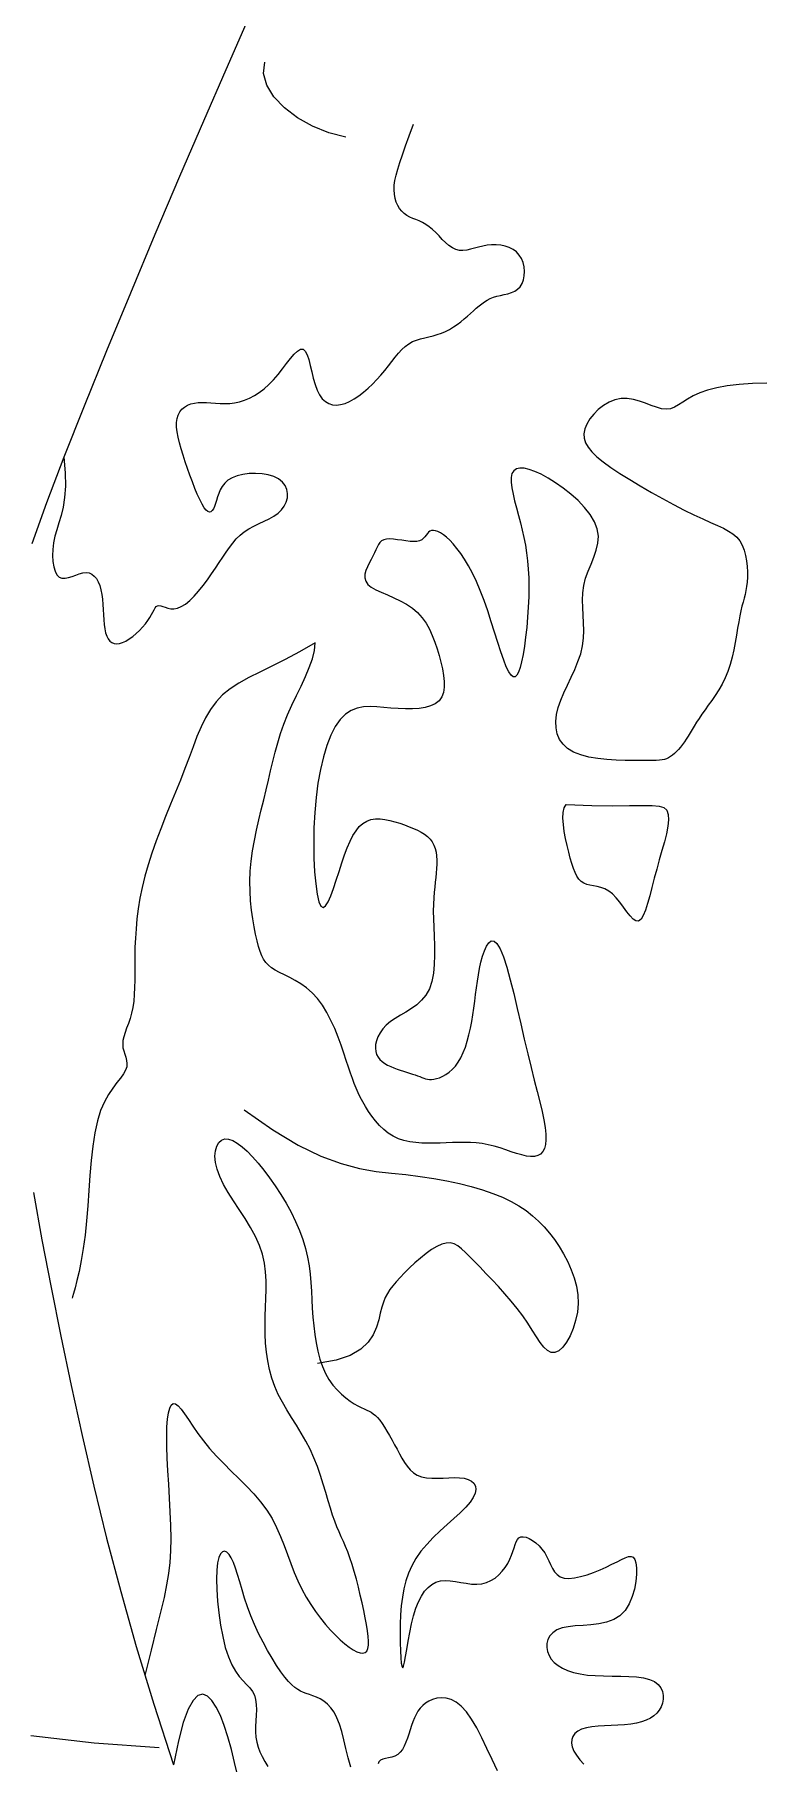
# Model space of a CAD drawing. Extents: x 560 to 725, y 213 to 408.
# Drawn here: x 588.57 to 606.78, y 256.97 to 300.31 of the extents above; entities that cross this region are included whole.
import ezdxf

# ---------------------------------------------------------------- set-up
doc = ezdxf.new("R2010")
doc.units = 0
doc.header["$LTSCALE"] = 10
doc.header["$MEASUREMENT"] = 0
doc.layers.add('3', color=3, linetype='CONTINUOUS')
doc.layers.add('4', color=4, linetype='CONTINUOUS')

msp = doc.modelspace()

# ---------------------------------------------------------------- linework, layer by layer
at = {"layer": '3'}
for points in [[(596.38, 297.742), (595.953, 297.847), (595.543, 298.012), (595.166, 298.226), (594.838, 298.477), (594.576, 298.754), (594.397, 299.044), (594.317, 299.337), (594.352, 299.621)], [(589.311, 289.715), (589.344, 289.324), (589.346, 288.991), (589.325, 288.708), (589.287, 288.466), (589.237, 288.257), (589.182, 288.07), (589.129, 287.899), (589.083, 287.734), (589.05, 287.569), (589.031, 287.405), (589.025, 287.248), (589.033, 287.101), (589.053, 286.97), (589.086, 286.859), (589.132, 286.771), (589.189, 286.711), (589.258, 286.683), (589.337, 286.68), (589.423, 286.697), (589.513, 286.726), (589.605, 286.76), (589.696, 286.793), (589.785, 286.818), (589.868, 286.828), (589.944, 286.817), (590.011, 286.787), (590.071, 286.737), (590.124, 286.672), (590.169, 286.591), (590.206, 286.497), (590.237, 286.392), (590.26, 286.277), (590.277, 286.154), (590.289, 286.027), (590.297, 285.896), (590.304, 285.767), (590.312, 285.641), (590.321, 285.522), (590.336, 285.411), (590.356, 285.313), (590.384, 285.229), (590.419, 285.16), (590.462, 285.106), (590.512, 285.068), (590.569, 285.045), (590.633, 285.037), (590.703, 285.045), (590.78, 285.069), (590.862, 285.108), (590.948, 285.161), (591.035, 285.225), (591.122, 285.297), (591.206, 285.375), (591.284, 285.456), (591.355, 285.539), (591.416, 285.62), (591.466, 285.697), (591.507, 285.769), (591.541, 285.834), (591.57, 285.89), (591.597, 285.937), (591.625, 285.972), (591.656, 285.994), (591.692, 286.002), (591.736, 285.994), (591.787, 285.977), (591.847, 285.955), (591.914, 285.934), (591.988, 285.919), (592.069, 285.917), (592.158, 285.932), (592.254, 285.97), (592.357, 286.035), (592.465, 286.125), (592.575, 286.235), (592.688, 286.36), (592.8, 286.498), (592.909, 286.642), (593.014, 286.789), (593.113, 286.934), (593.205, 287.074), (593.292, 287.207), (593.375, 287.334), (593.458, 287.453), (593.543, 287.564), (593.632, 287.667), (593.729, 287.761), (593.834, 287.845), (593.951, 287.92), (594.076, 287.988), (594.204, 288.051), (594.333, 288.113), (594.458, 288.175), (594.574, 288.242), (594.679, 288.314), (594.768, 288.396), (594.837, 288.489), (594.886, 288.59), (594.913, 288.696), (594.918, 288.803), (594.899, 288.907), (594.856, 289.006), (594.788, 289.094), (594.694, 289.17), (594.574, 289.229), (594.434, 289.271), (594.28, 289.298), (594.118, 289.309), (593.956, 289.304), (593.799, 289.284), (593.654, 289.25), (593.527, 289.201), (593.423, 289.139), (593.341, 289.066), (593.278, 288.985), (593.229, 288.898), (593.191, 288.809), (593.162, 288.72), (593.137, 288.635), (593.113, 288.555), (593.088, 288.484), (593.061, 288.425), (593.031, 288.38), (592.998, 288.351), (592.961, 288.341), (592.921, 288.352), (592.876, 288.388), (592.827, 288.449), (592.773, 288.538), (592.715, 288.652), (592.654, 288.786), (592.592, 288.935), (592.53, 289.096), (592.468, 289.264), (592.407, 289.435), (592.35, 289.604), (592.296, 289.768), (592.248, 289.925), (592.207, 290.075), (592.173, 290.216), (592.149, 290.349), (592.136, 290.471), (592.136, 290.584), (592.148, 290.685), (592.175, 290.774), (592.216, 290.852), (592.269, 290.918), (592.334, 290.974), (592.408, 291.018), (592.491, 291.051), (592.582, 291.075), (592.678, 291.088), (592.78, 291.091), (592.887, 291.087), (592.997, 291.08), (593.111, 291.07), (593.227, 291.063), (593.347, 291.059), (593.468, 291.063), (593.591, 291.077), (593.714, 291.103), (593.838, 291.143), (593.963, 291.195), (594.086, 291.261), (594.209, 291.34), (594.33, 291.433), (594.45, 291.539), (594.566, 291.66), (594.68, 291.792), (594.79, 291.931), (594.894, 292.067), (594.993, 292.192), (595.085, 292.299), (595.169, 292.378), (595.244, 292.422), (595.309, 292.423), (595.363, 292.375), (595.41, 292.284), (595.45, 292.162), (595.488, 292.016), (595.525, 291.857), (595.564, 291.694), (595.608, 291.537), (595.659, 291.395), (595.719, 291.276), (595.789, 291.181), (595.867, 291.109), (595.953, 291.06), (596.046, 291.031), (596.145, 291.024), (596.249, 291.036), (596.359, 291.066), (596.472, 291.115), (596.588, 291.179), (596.704, 291.256), (596.821, 291.346), (596.937, 291.445), (597.049, 291.551), (597.157, 291.662), (597.26, 291.776), (597.356, 291.892), (597.447, 292.006), (597.534, 292.117), (597.618, 292.224), (597.701, 292.323), (597.785, 292.414), (597.871, 292.494), (597.96, 292.56), (598.054, 292.613), (598.152, 292.654), (598.253, 292.686), (598.357, 292.713), (598.462, 292.737), (598.567, 292.761), (598.673, 292.79), (598.777, 292.825), (598.879, 292.87), (598.979, 292.922), (599.076, 292.982), (599.171, 293.046), (599.261, 293.114), (599.348, 293.184), (599.431, 293.254), (599.509, 293.323), (599.582, 293.389), (599.652, 293.452), (599.72, 293.51), (599.787, 293.564), (599.855, 293.613), (599.926, 293.657), (600.001, 293.695), (600.081, 293.726), (600.168, 293.751), (600.259, 293.772), (600.351, 293.792), (600.443, 293.815), (600.532, 293.843), (600.614, 293.879), (600.687, 293.928), (600.749, 293.991), (600.798, 294.071), (600.833, 294.164), (600.853, 294.267), (600.858, 294.376), (600.849, 294.487), (600.824, 294.594), (600.784, 294.695), (600.728, 294.785), (600.657, 294.862), (600.572, 294.923), (600.477, 294.972), (600.373, 295.007), (600.263, 295.029), (600.15, 295.04), (600.035, 295.04), (599.922, 295.029), (599.813, 295.009), (599.707, 294.983), (599.605, 294.955), (599.506, 294.929), (599.41, 294.908), (599.317, 294.898), (599.226, 294.902), (599.137, 294.923), (599.051, 294.965), (598.966, 295.025), (598.882, 295.097), (598.799, 295.178), (598.717, 295.262), (598.635, 295.346), (598.552, 295.426), (598.469, 295.495), (598.385, 295.553), (598.301, 295.599), (598.218, 295.638), (598.136, 295.672), (598.057, 295.704), (597.982, 295.738), (597.91, 295.777), (597.843, 295.824), (597.783, 295.881), (597.729, 295.948), (597.683, 296.025), (597.645, 296.111), (597.617, 296.206), (597.598, 296.308), (597.59, 296.418), (597.594, 296.534), (597.61, 296.657), (597.639, 296.79), (597.68, 296.939), (597.734, 297.107), (597.8, 297.3), (597.879, 297.521), (597.971, 297.776), (598.076, 298.068)], [(606.934, 291.574), (606.576, 291.56), (606.246, 291.537), (605.947, 291.503), (605.681, 291.458), (605.45, 291.401), (605.255, 291.332), (605.091, 291.254), (604.952, 291.174), (604.832, 291.097), (604.724, 291.027), (604.623, 290.971), (604.522, 290.933), (604.416, 290.92), (604.298, 290.933), (604.171, 290.968), (604.034, 291.016), (603.891, 291.07), (603.743, 291.122), (603.59, 291.164), (603.436, 291.189), (603.282, 291.189), (603.129, 291.157), (602.98, 291.097), (602.84, 291.014), (602.711, 290.912), (602.597, 290.798), (602.5, 290.675), (602.425, 290.548), (602.374, 290.424), (602.351, 290.305), (602.357, 290.19), (602.391, 290.077), (602.456, 289.964), (602.551, 289.848), (602.677, 289.727), (602.836, 289.599), (603.026, 289.461), (603.249, 289.312), (603.498, 289.155), (603.764, 288.995), (604.042, 288.834), (604.323, 288.677), (604.599, 288.529), (604.864, 288.392), (605.11, 288.271), (605.331, 288.169), (605.527, 288.082), (605.699, 288.005), (605.849, 287.935), (605.979, 287.866), (606.089, 287.793), (606.182, 287.713), (606.258, 287.62), (606.32, 287.511), (606.369, 287.388), (606.405, 287.256), (606.43, 287.119), (606.445, 286.979), (606.452, 286.841), (606.451, 286.709), (606.443, 286.586), (606.43, 286.475), (606.412, 286.373), (606.391, 286.277), (606.367, 286.182), (606.34, 286.085), (606.313, 285.98), (606.286, 285.866), (606.258, 285.736), (606.232, 285.589), (606.206, 285.428), (606.178, 285.255), (606.147, 285.074), (606.111, 284.889), (606.069, 284.704), (606.02, 284.523), (605.961, 284.348), (605.892, 284.183), (605.815, 284.029), (605.732, 283.883), (605.645, 283.746), (605.557, 283.617), (605.47, 283.496), (605.387, 283.381), (605.309, 283.272), (605.238, 283.168), (605.174, 283.07), (605.116, 282.976), (605.062, 282.888), (605.012, 282.804), (604.964, 282.724), (604.917, 282.649), (604.869, 282.578), (604.821, 282.511), (604.771, 282.448), (604.721, 282.39), (604.671, 282.337), (604.62, 282.289), (604.57, 282.247), (604.521, 282.211), (604.472, 282.181), (604.424, 282.158), (604.374, 282.14), (604.316, 282.128), (604.247, 282.119), (604.163, 282.114), (604.06, 282.112), (603.933, 282.111), (603.778, 282.111), (603.593, 282.111), (603.385, 282.114), (603.161, 282.122), (602.929, 282.137), (602.698, 282.162), (602.476, 282.2), (602.271, 282.253), (602.091, 282.323), (601.942, 282.412), (601.826, 282.52), (601.739, 282.643), (601.682, 282.781), (601.651, 282.932), (601.646, 283.094), (601.666, 283.264), (601.708, 283.442), (601.771, 283.625), (601.849, 283.812), (601.937, 284.004), (602.029, 284.198), (602.119, 284.394), (602.2, 284.591), (602.269, 284.788), (602.318, 284.985), (602.343, 285.181), (602.35, 285.376), (602.344, 285.568), (602.332, 285.759), (602.32, 285.948), (602.314, 286.135), (602.32, 286.319), (602.346, 286.501), (602.394, 286.68), (602.459, 286.858), (602.531, 287.034), (602.601, 287.209), (602.661, 287.384), (602.701, 287.56), (602.712, 287.738), (602.686, 287.917), (602.616, 288.098), (602.507, 288.28), (602.367, 288.457), (602.202, 288.629), (602.021, 288.791), (601.831, 288.941), (601.639, 289.075), (601.453, 289.192), (601.279, 289.287), (601.12, 289.361), (600.976, 289.412), (600.85, 289.44), (600.743, 289.443), (600.656, 289.423), (600.589, 289.377), (600.546, 289.305), (600.525, 289.207), (600.525, 289.087), (600.542, 288.946), (600.572, 288.79), (600.613, 288.621), (600.659, 288.443), (600.709, 288.259), (600.758, 288.073), (600.804, 287.887), (600.845, 287.701), (600.882, 287.512), (600.912, 287.319), (600.937, 287.119), (600.956, 286.91), (600.967, 286.69), (600.971, 286.458), (600.967, 286.213), (600.956, 285.959), (600.939, 285.703), (600.916, 285.449), (600.889, 285.205), (600.857, 284.977), (600.823, 284.769), (600.787, 284.589), (600.749, 284.441), (600.709, 284.328), (600.667, 284.251), (600.622, 284.212), (600.574, 284.212), (600.522, 284.252), (600.465, 284.335), (600.404, 284.461), (600.338, 284.631), (600.266, 284.838), (600.19, 285.073), (600.11, 285.327), (600.025, 285.593), (599.937, 285.862), (599.846, 286.125), (599.752, 286.373), (599.655, 286.601), (599.556, 286.807), (599.457, 286.993), (599.358, 287.158), (599.261, 287.303), (599.166, 287.431), (599.074, 287.541), (598.986, 287.634), (598.904, 287.711), (598.827, 287.773), (598.756, 287.82), (598.69, 287.853), (598.631, 287.873), (598.578, 287.881), (598.531, 287.876), (598.49, 287.86), (598.456, 287.834), (598.425, 287.801), (598.396, 287.762), (598.364, 287.722), (598.328, 287.684), (598.285, 287.649), (598.231, 287.622), (598.164, 287.606), (598.082, 287.601), (597.989, 287.606), (597.887, 287.618), (597.781, 287.634), (597.676, 287.649), (597.574, 287.661), (597.48, 287.667), (597.399, 287.662), (597.332, 287.645), (597.278, 287.616), (597.234, 287.575), (597.197, 287.524), (597.164, 287.464), (597.132, 287.395), (597.098, 287.319), (597.058, 287.237), (597.013, 287.15), (596.965, 287.059), (596.92, 286.966), (596.883, 286.873), (596.86, 286.781), (596.857, 286.692), (596.879, 286.607), (596.931, 286.529), (597.017, 286.458), (597.132, 286.392), (597.269, 286.329), (597.422, 286.264), (597.583, 286.195), (597.746, 286.119), (597.904, 286.033), (598.051, 285.934), (598.18, 285.821), (598.292, 285.693), (598.39, 285.553), (598.474, 285.403), (598.547, 285.246), (598.611, 285.082), (598.667, 284.914), (598.717, 284.745), (598.762, 284.575), (598.801, 284.408), (598.829, 284.247), (598.845, 284.093), (598.844, 283.95), (598.825, 283.821), (598.783, 283.707), (598.717, 283.612), (598.624, 283.537), (598.507, 283.481), (598.369, 283.443), (598.216, 283.419), (598.049, 283.407), (597.874, 283.407), (597.694, 283.414), (597.512, 283.428), (597.333, 283.444), (597.157, 283.459), (596.986, 283.465), (596.821, 283.456), (596.662, 283.426), (596.511, 283.368), (596.369, 283.276), (596.236, 283.144), (596.114, 282.968), (596.003, 282.749), (595.904, 282.493), (595.816, 282.204), (595.742, 281.887), (595.68, 281.545), (595.632, 281.184), (595.598, 280.808), (595.579, 280.422), (595.573, 280.038), (595.579, 279.668), (595.597, 279.324), (595.624, 279.019), (595.66, 278.764), (595.704, 278.573), (595.754, 278.457), (595.81, 278.424), (595.87, 278.466), (595.934, 278.569), (596.001, 278.72), (596.069, 278.907), (596.139, 279.116), (596.209, 279.334), (596.279, 279.547), (596.347, 279.746), (596.416, 279.926), (596.486, 280.088), (596.559, 280.23), (596.635, 280.353), (596.717, 280.455), (596.806, 280.536), (596.903, 280.595), (597.008, 280.632), (597.121, 280.649), (597.239, 280.65), (597.361, 280.636), (597.486, 280.611), (597.61, 280.577), (597.733, 280.538), (597.852, 280.496), (597.966, 280.453), (598.074, 280.41), (598.175, 280.364), (598.269, 280.315), (598.353, 280.263), (598.428, 280.205), (598.493, 280.142), (598.547, 280.071), (598.589, 279.993), (598.62, 279.908), (598.642, 279.816), (598.655, 279.719), (598.661, 279.617), (598.661, 279.512), (598.655, 279.403), (598.646, 279.292), (598.634, 279.18), (598.621, 279.063), (598.608, 278.94), (598.595, 278.809), (598.584, 278.666), (598.576, 278.51), (598.573, 278.337), (598.575, 278.145), (598.583, 277.934), (598.594, 277.707), (598.602, 277.472), (598.605, 277.235), (598.598, 277.002), (598.577, 276.779), (598.538, 276.572), (598.476, 276.389), (598.389, 276.233), (598.281, 276.101), (598.158, 275.99), (598.024, 275.893), (597.886, 275.807), (597.748, 275.728), (597.617, 275.649), (597.498, 275.568), (597.395, 275.479), (597.309, 275.385), (597.239, 275.286), (597.186, 275.187), (597.149, 275.088), (597.127, 274.992), (597.121, 274.901), (597.129, 274.817), (597.152, 274.742), (597.188, 274.675), (597.236, 274.616), (597.292, 274.564), (597.357, 274.517), (597.428, 274.476), (597.504, 274.44), (597.583, 274.406), (597.663, 274.376), (597.744, 274.347), (597.824, 274.321), (597.902, 274.296), (597.978, 274.273), (598.049, 274.251), (598.117, 274.229), (598.178, 274.208), (598.234, 274.187), (598.284, 274.167), (598.332, 274.149), (598.379, 274.134), (598.426, 274.122), (598.475, 274.116), (598.529, 274.116), (598.589, 274.123), (598.657, 274.138), (598.731, 274.161), (598.808, 274.195), (598.889, 274.24), (598.97, 274.296), (599.05, 274.366), (599.127, 274.449), (599.199, 274.548), (599.265, 274.662), (599.324, 274.789), (599.378, 274.929), (599.426, 275.079), (599.468, 275.237), (599.506, 275.4), (599.539, 275.568), (599.568, 275.737), (599.592, 275.907), (599.615, 276.077), (599.635, 276.245), (599.656, 276.412), (599.678, 276.577), (599.703, 276.739), (599.732, 276.899), (599.766, 277.055), (599.807, 277.205), (599.853, 277.343), (599.906, 277.458), (599.964, 277.543), (600.028, 277.588), (600.097, 277.584), (600.17, 277.523), (600.248, 277.394), (600.33, 277.194), (600.414, 276.931), (600.501, 276.618), (600.59, 276.269), (600.679, 275.895), (600.768, 275.51), (600.856, 275.128), (600.943, 274.76), (601.026, 274.418), (601.105, 274.103), (601.178, 273.815), (601.244, 273.553), (601.3, 273.316), (601.345, 273.103), (601.378, 272.915), (601.396, 272.749), (601.399, 272.606), (601.386, 272.485), (601.359, 272.386), (601.316, 272.307), (601.26, 272.247), (601.191, 272.207), (601.108, 272.186), (601.013, 272.183), (600.907, 272.196), (600.79, 272.223), (600.663, 272.261), (600.53, 272.305), (600.39, 272.352), (600.246, 272.4), (600.099, 272.444), (599.95, 272.48), (599.801, 272.507), (599.652, 272.525), (599.503, 272.535), (599.353, 272.539), (599.203, 272.538), (599.051, 272.534), (598.899, 272.528), (598.745, 272.523), (598.591, 272.518), (598.436, 272.517), (598.282, 272.522), (598.131, 272.533), (597.982, 272.554), (597.838, 272.586), (597.7, 272.632), (597.569, 272.693), (597.445, 272.77), (597.33, 272.861), (597.222, 272.965), (597.122, 273.077), (597.031, 273.195), (596.947, 273.316), (596.871, 273.437), (596.803, 273.556), (596.743, 273.671), (596.689, 273.784), (596.64, 273.897), (596.592, 274.015), (596.546, 274.14), (596.498, 274.275), (596.448, 274.424), (596.392, 274.59), (596.33, 274.775), (596.261, 274.973), (596.185, 275.18), (596.1, 275.39), (596.006, 275.598), (595.904, 275.797), (595.792, 275.982), (595.669, 276.148), (595.537, 276.29), (595.397, 276.41), (595.254, 276.512), (595.111, 276.598), (594.971, 276.672), (594.838, 276.738), (594.715, 276.798), (594.606, 276.856), (594.513, 276.916), (594.436, 276.979), (594.37, 277.049), (594.315, 277.129), (594.269, 277.22), (594.227, 277.326), (594.189, 277.45), (594.152, 277.593), (594.115, 277.758), (594.078, 277.943), (594.044, 278.145), (594.014, 278.363), (593.991, 278.593), (593.977, 278.833), (593.973, 279.082), (593.982, 279.335), (594.005, 279.591), (594.04, 279.849), (594.086, 280.107), (594.138, 280.365), (594.196, 280.622), (594.257, 280.876), (594.319, 281.127), (594.379, 281.374), (594.436, 281.616), (594.491, 281.854), (594.547, 282.088), (594.606, 282.321), (594.67, 282.553), (594.742, 282.786), (594.824, 283.02), (594.918, 283.258), (595.025, 283.498), (595.14, 283.74), (595.256, 283.98), (595.366, 284.216), (595.464, 284.446), (595.542, 284.665), (595.593, 284.872), (595.612, 285.064)], [(595.612, 285.064), (595.219, 284.838), (594.856, 284.646), (594.522, 284.479), (594.219, 284.33), (593.944, 284.191), (593.697, 284.054), (593.479, 283.913), (593.288, 283.758), (593.124, 283.585), (592.983, 283.393), (592.859, 283.183), (592.748, 282.956), (592.646, 282.714), (592.548, 282.458), (592.449, 282.189), (592.345, 281.909), (592.231, 281.618), (592.111, 281.32), (591.986, 281.016), (591.861, 280.709), (591.739, 280.402), (591.622, 280.095), (591.514, 279.793), (591.419, 279.497), (591.338, 279.209), (591.271, 278.929), (591.216, 278.658), (591.174, 278.395), (591.141, 278.141), (591.118, 277.895), (591.102, 277.658), (591.092, 277.429), (591.087, 277.209), (591.086, 276.998), (591.086, 276.795), (591.085, 276.602), (591.082, 276.418), (591.074, 276.244), (591.06, 276.079), (591.038, 275.924), (591.006, 275.78), (590.967, 275.645), (590.925, 275.518), (590.883, 275.401), (590.845, 275.29), (590.813, 275.187), (590.791, 275.09), (590.783, 274.999), (590.791, 274.913), (590.81, 274.831), (590.835, 274.751), (590.861, 274.673), (590.881, 274.595), (590.891, 274.515), (590.884, 274.433), (590.856, 274.347), (590.803, 274.255), (590.728, 274.153), (590.637, 274.037), (590.536, 273.902), (590.431, 273.743), (590.328, 273.556), (590.231, 273.336), (590.148, 273.077), (590.082, 272.779), (590.031, 272.446), (589.992, 272.088), (589.96, 271.713), (589.932, 271.329), (589.906, 270.945), (589.876, 270.57), (589.84, 270.212), (589.794, 269.879), (589.743, 269.575), (589.688, 269.306), (589.635, 269.076), (589.588, 268.89), (589.549, 268.751), (589.522, 268.664), (589.513, 268.634)], [(601.907, 281.006), (602.546, 280.985), (603.07, 280.98), (603.49, 280.983), (603.817, 280.988), (604.063, 280.986), (604.239, 280.97), (604.357, 280.932), (604.43, 280.864), (604.467, 280.761), (604.474, 280.626), (604.456, 280.463), (604.419, 280.276), (604.368, 280.071), (604.306, 279.853), (604.24, 279.624), (604.175, 279.391), (604.113, 279.159), (604.056, 278.933), (604.001, 278.72), (603.948, 278.527), (603.894, 278.361), (603.84, 278.228), (603.782, 278.135), (603.721, 278.088), (603.655, 278.092), (603.583, 278.139), (603.507, 278.219), (603.427, 278.322), (603.343, 278.439), (603.255, 278.558), (603.163, 278.672), (603.069, 278.768), (602.972, 278.841), (602.874, 278.892), (602.777, 278.927), (602.681, 278.951), (602.588, 278.968), (602.501, 278.985), (602.42, 279.007), (602.346, 279.037), (602.281, 279.082), (602.225, 279.141), (602.174, 279.215), (602.129, 279.305), (602.087, 279.409), (602.048, 279.529), (602.009, 279.665), (601.97, 279.816), (601.93, 279.982), (601.892, 280.157), (601.859, 280.335), (601.835, 280.507), (601.824, 280.667), (601.83, 280.808), (601.856, 280.923), (601.907, 281.006)], [(593.826, 273.358), (594.548, 272.853), (595.188, 272.472), (595.756, 272.197), (596.264, 272.007), (596.72, 271.885), (597.137, 271.811), (597.522, 271.765), (597.888, 271.73), (598.241, 271.688), (598.583, 271.637), (598.912, 271.578), (599.226, 271.51), (599.524, 271.434), (599.804, 271.351), (600.065, 271.261), (600.305, 271.163), (600.522, 271.059), (600.72, 270.947), (600.899, 270.828), (601.063, 270.701), (601.214, 270.565), (601.353, 270.42), (601.484, 270.266), (601.609, 270.101), (601.729, 269.926), (601.841, 269.741), (601.944, 269.548), (602.034, 269.348), (602.108, 269.143), (602.163, 268.932), (602.196, 268.717), (602.204, 268.5), (602.186, 268.283), (602.143, 268.071), (602.081, 267.87), (602.004, 267.688), (601.915, 267.53), (601.819, 267.403), (601.721, 267.314), (601.623, 267.268), (601.53, 267.271), (601.439, 267.319), (601.349, 267.404), (601.256, 267.522), (601.159, 267.665), (601.055, 267.828), (600.941, 268.005), (600.815, 268.189), (600.675, 268.375), (600.525, 268.561), (600.368, 268.744), (600.207, 268.922), (600.047, 269.093), (599.892, 269.256), (599.745, 269.409), (599.61, 269.549), (599.49, 269.674), (599.382, 269.782), (599.283, 269.873), (599.188, 269.943), (599.095, 269.992), (599, 270.017), (598.899, 270.016), (598.788, 269.988), (598.665, 269.931), (598.532, 269.851), (598.394, 269.752), (598.253, 269.639), (598.113, 269.517), (597.979, 269.392), (597.853, 269.269), (597.739, 269.152), (597.64, 269.046), (597.556, 268.947), (597.483, 268.851), (597.422, 268.754), (597.369, 268.65), (597.322, 268.537), (597.281, 268.408), (597.243, 268.26), (597.204, 268.09), (597.15, 267.905), (597.068, 267.715), (596.94, 267.528), (596.752, 267.353), (596.488, 267.199), (596.133, 267.076), (595.671, 266.992)], [(591.344, 259.176), (591.502, 259.806), (591.634, 260.33), (591.742, 260.765), (591.828, 261.131), (591.894, 261.448), (591.942, 261.735), (591.974, 262.011), (591.991, 262.296), (591.995, 262.605), (591.989, 262.934), (591.976, 263.276), (591.958, 263.623), (591.937, 263.969), (591.918, 264.305), (591.901, 264.623), (591.891, 264.917), (591.888, 265.179), (591.894, 265.408), (591.909, 265.601), (591.932, 265.758), (591.963, 265.876), (592.003, 265.955), (592.052, 265.992), (592.109, 265.987), (592.174, 265.938), (592.249, 265.852), (592.335, 265.733), (592.433, 265.588), (592.543, 265.422), (592.668, 265.242), (592.807, 265.053), (592.962, 264.862), (593.133, 264.673), (593.316, 264.486), (593.506, 264.3), (593.699, 264.112), (593.889, 263.922), (594.072, 263.727), (594.242, 263.528), (594.396, 263.321), (594.528, 263.106), (594.643, 262.885), (594.743, 262.66), (594.834, 262.432), (594.918, 262.205), (595.001, 261.979), (595.085, 261.758), (595.176, 261.544), (595.276, 261.337), (595.385, 261.14), (595.5, 260.952), (595.621, 260.775), (595.745, 260.609), (595.87, 260.455), (595.996, 260.313), (596.12, 260.184), (596.241, 260.068), (596.356, 259.968), (596.466, 259.883), (596.567, 259.816), (596.659, 259.768), (596.74, 259.74), (596.809, 259.733), (596.864, 259.748), (596.904, 259.787), (596.931, 259.849), (596.944, 259.931), (596.946, 260.034), (596.938, 260.155), (596.92, 260.294), (596.895, 260.449), (596.864, 260.619), (596.828, 260.802), (596.787, 260.994), (596.742, 261.192), (596.694, 261.392), (596.644, 261.589), (596.591, 261.779), (596.537, 261.959), (596.483, 262.124), (596.429, 262.272), (596.374, 262.406), (596.32, 262.531), (596.265, 262.652), (596.211, 262.774), (596.156, 262.902), (596.102, 263.04), (596.047, 263.194), (595.993, 263.367), (595.936, 263.556), (595.877, 263.759), (595.814, 263.971), (595.744, 264.19), (595.667, 264.41), (595.581, 264.63), (595.485, 264.844), (595.377, 265.051), (595.261, 265.251), (595.141, 265.447), (595.02, 265.64), (594.901, 265.832), (594.788, 266.025), (594.685, 266.221), (594.595, 266.422), (594.522, 266.629), (594.464, 266.842), (594.42, 267.06), (594.389, 267.281), (594.369, 267.505), (594.358, 267.73), (594.355, 267.956), (594.359, 268.181), (594.368, 268.405), (594.377, 268.627), (594.384, 268.848), (594.382, 269.069), (594.369, 269.291), (594.339, 269.512), (594.289, 269.734), (594.214, 269.958), (594.112, 270.183), (593.989, 270.408), (593.852, 270.632), (593.708, 270.853), (593.565, 271.07), (593.43, 271.282), (593.312, 271.486), (593.216, 271.681), (593.149, 271.866), (593.111, 272.037), (593.098, 272.193), (593.109, 272.329), (593.141, 272.443), (593.193, 272.533), (593.261, 272.594), (593.343, 272.624), (593.437, 272.621), (593.542, 272.586), (593.656, 272.522), (593.778, 272.431), (593.908, 272.315), (594.042, 272.178), (594.181, 272.02), (594.323, 271.844), (594.466, 271.653), (594.609, 271.45), (594.748, 271.236), (594.881, 271.014), (595.006, 270.788), (595.119, 270.559), (595.219, 270.33), (595.303, 270.103), (595.369, 269.881), (595.419, 269.663), (595.456, 269.448), (595.482, 269.235), (595.501, 269.023), (595.515, 268.81), (595.527, 268.596), (595.539, 268.38), (595.555, 268.161), (595.575, 267.942), (595.601, 267.724), (595.634, 267.51), (595.676, 267.303), (595.728, 267.105), (595.791, 266.92), (595.866, 266.748), (595.954, 266.593), (596.052, 266.455), (596.158, 266.332), (596.267, 266.225), (596.378, 266.131), (596.486, 266.052), (596.589, 265.986), (596.683, 265.932), (596.766, 265.89), (596.838, 265.856), (596.903, 265.828), (596.962, 265.801), (597.016, 265.772), (597.068, 265.738), (597.12, 265.696), (597.173, 265.642), (597.229, 265.574), (597.288, 265.492), (597.349, 265.399), (597.411, 265.298), (597.474, 265.189), (597.538, 265.076), (597.601, 264.96), (597.663, 264.844), (597.724, 264.73), (597.785, 264.619), (597.849, 264.515), (597.917, 264.418), (597.992, 264.332), (598.076, 264.258), (598.172, 264.198), (598.28, 264.155), (598.403, 264.13), (598.537, 264.119), (598.678, 264.118), (598.822, 264.123), (598.966, 264.13), (599.104, 264.135), (599.234, 264.132), (599.351, 264.119), (599.451, 264.091), (599.532, 264.048), (599.592, 263.992), (599.628, 263.922), (599.638, 263.839), (599.622, 263.744), (599.575, 263.638), (599.496, 263.52), (599.385, 263.393), (599.247, 263.256), (599.09, 263.111), (598.92, 262.958), (598.745, 262.799), (598.572, 262.633), (598.409, 262.462), (598.262, 262.287), (598.137, 262.109), (598.034, 261.926), (597.951, 261.738), (597.885, 261.544), (597.835, 261.343), (597.797, 261.135), (597.771, 260.918), (597.754, 260.691), (597.743, 260.457), (597.739, 260.222), (597.741, 259.997), (597.747, 259.791), (597.757, 259.616), (597.771, 259.48), (597.789, 259.394), (597.808, 259.368), (597.829, 259.407), (597.853, 259.505), (597.88, 259.65), (597.91, 259.83), (597.945, 260.034), (597.984, 260.25), (598.029, 260.467), (598.08, 260.673), (598.138, 260.859), (598.203, 261.023), (598.275, 261.165), (598.355, 261.285), (598.442, 261.383), (598.537, 261.459), (598.64, 261.512), (598.752, 261.544), (598.872, 261.554), (598.998, 261.548), (599.129, 261.53), (599.262, 261.507), (599.397, 261.485), (599.53, 261.467), (599.661, 261.461), (599.787, 261.471), (599.906, 261.502), (600.017, 261.552), (600.121, 261.618), (600.215, 261.698), (600.301, 261.787), (600.376, 261.884), (600.441, 261.985), (600.494, 262.088), (600.537, 262.188), (600.57, 262.285), (600.598, 262.376), (600.624, 262.457), (600.65, 262.528), (600.681, 262.585), (600.719, 262.626), (600.767, 262.65), (600.827, 262.654), (600.899, 262.639), (600.977, 262.607), (601.059, 262.559), (601.143, 262.498), (601.224, 262.425), (601.299, 262.342), (601.366, 262.251), (601.422, 262.153), (601.47, 262.052), (601.516, 261.953), (601.563, 261.859), (601.616, 261.774), (601.68, 261.703), (601.758, 261.649), (601.856, 261.616), (601.976, 261.608), (602.114, 261.622), (602.267, 261.654), (602.428, 261.7), (602.592, 261.758), (602.754, 261.823), (602.91, 261.892), (603.054, 261.961), (603.182, 262.026), (603.293, 262.084), (603.389, 262.128), (603.469, 262.156), (603.535, 262.161), (603.587, 262.139), (603.626, 262.086), (603.653, 261.997), (603.667, 261.87), (603.667, 261.711), (603.651, 261.532), (603.617, 261.342), (603.562, 261.151), (603.484, 260.969), (603.382, 260.807), (603.253, 260.673), (603.097, 260.576), (602.919, 260.51), (602.727, 260.469), (602.527, 260.444), (602.328, 260.429), (602.135, 260.416), (601.958, 260.397), (601.801, 260.365), (601.673, 260.315), (601.572, 260.247), (601.497, 260.166), (601.447, 260.075), (601.422, 259.977), (601.419, 259.875), (601.437, 259.774), (601.475, 259.676), (601.532, 259.584), (601.607, 259.5), (601.701, 259.424), (601.813, 259.356), (601.942, 259.298), (602.09, 259.25), (602.255, 259.212), (602.437, 259.186), (602.635, 259.171), (602.844, 259.164), (603.058, 259.161), (603.272, 259.159), (603.478, 259.153), (603.672, 259.14), (603.847, 259.116), (603.998, 259.077), (604.119, 259.021), (604.212, 258.949), (604.278, 258.866), (604.32, 258.774), (604.34, 258.676), (604.34, 258.578), (604.322, 258.48), (604.288, 258.388), (604.24, 258.304), (604.179, 258.229), (604.104, 258.161), (604.016, 258.103), (603.914, 258.053), (603.798, 258.011), (603.669, 257.978), (603.526, 257.953), (603.37, 257.936), (603.205, 257.926), (603.036, 257.918), (602.868, 257.91), (602.704, 257.9), (602.551, 257.884), (602.412, 257.861), (602.291, 257.826), (602.194, 257.779), (602.121, 257.719), (602.071, 257.648), (602.044, 257.568), (602.04, 257.479), (602.059, 257.382), (602.101, 257.28), (602.164, 257.173), (602.249, 257.063), (602.35, 256.949)], [(596.503, 256.874), (596.44, 257.112), (596.383, 257.343), (596.33, 257.563), (596.277, 257.768), (596.22, 257.954), (596.156, 258.116), (596.083, 258.253), (596.003, 258.365), (595.916, 258.456), (595.825, 258.529), (595.733, 258.586), (595.641, 258.631), (595.551, 258.667), (595.467, 258.697), (595.388, 258.723), (595.314, 258.749), (595.243, 258.78), (595.172, 258.819), (595.099, 258.87), (595.022, 258.936), (594.94, 259.022), (594.849, 259.132), (594.749, 259.267), (594.642, 259.426), (594.53, 259.605), (594.416, 259.801), (594.303, 260.009), (594.193, 260.226), (594.09, 260.449), (593.996, 260.673), (593.913, 260.896), (593.841, 261.114), (593.776, 261.324), (593.717, 261.521), (593.663, 261.703), (593.611, 261.867), (593.559, 262.008), (593.506, 262.124), (593.45, 262.211), (593.393, 262.267), (593.337, 262.289), (593.284, 262.276), (593.236, 262.224), (593.195, 262.132), (593.163, 261.996), (593.143, 261.816), (593.136, 261.59), (593.143, 261.328), (593.162, 261.041), (593.193, 260.741), (593.236, 260.44), (593.291, 260.148), (593.357, 259.877), (593.434, 259.64), (593.52, 259.443), (593.612, 259.283), (593.707, 259.152), (593.801, 259.043), (593.89, 258.949), (593.97, 258.862), (594.037, 258.774), (594.087, 258.678), (594.118, 258.569), (594.134, 258.448), (594.137, 258.317), (594.132, 258.18), (594.125, 258.039), (594.118, 257.898), (594.116, 257.76), (594.123, 257.627), (594.144, 257.501), (594.177, 257.381), (594.223, 257.263), (594.28, 257.144), (594.348, 257.02), (594.427, 256.89)], [(593.668, 256.651), (593.591, 256.994), (593.509, 257.323), (593.422, 257.634), (593.33, 257.919), (593.233, 258.17), (593.13, 258.382), (593.022, 258.547), (592.909, 258.657), (592.791, 258.702), (592.67, 258.67), (592.547, 258.548), (592.424, 258.326), (592.301, 257.992), (592.179, 257.533), (592.06, 256.938)], [(600.181, 256.785), (600.048, 257.065), (599.918, 257.343), (599.79, 257.61), (599.662, 257.858), (599.534, 258.077), (599.405, 258.261), (599.276, 258.403), (599.146, 258.505), (599.017, 258.572), (598.893, 258.608), (598.773, 258.618), (598.66, 258.606), (598.556, 258.576), (598.462, 258.533), (598.379, 258.482), (598.307, 258.422), (598.244, 258.354), (598.189, 258.28), (598.141, 258.198), (598.099, 258.11), (598.061, 258.016), (598.026, 257.917), (597.992, 257.813), (597.959, 257.707), (597.925, 257.601), (597.887, 257.5), (597.846, 257.405), (597.799, 257.32), (597.744, 257.248), (597.681, 257.191), (597.609, 257.152), (597.53, 257.127), (597.451, 257.109), (597.375, 257.094), (597.306, 257.077), (597.25, 257.051), (597.21, 257.013), (597.191, 256.956)]]:
    msp.add_lwpolyline(points, dxfattribs=at)
at = {"layer": '4'}
for points in [[(593.874, 300.572), (593.368, 299.429), (592.806, 298.142), (592.209, 296.752), (591.592, 295.301), (590.976, 293.83), (590.379, 292.381), (589.817, 290.995), (589.311, 289.715), (588.874, 288.569), (588.505, 287.545)], [(588.548, 271.279), (588.759, 270.097), (588.987, 268.897), (589.231, 267.678), (589.491, 266.442), (589.768, 265.188), (590.062, 263.917), (590.381, 262.619), (590.733, 261.283), (591.124, 259.898), (591.564, 258.454), (592.06, 256.938)], [(591.697, 257.363), (590.069, 257.481), (588.482, 257.658)]]:
    msp.add_lwpolyline(points, dxfattribs=at)

doc.saveas('drawing.dxf')
